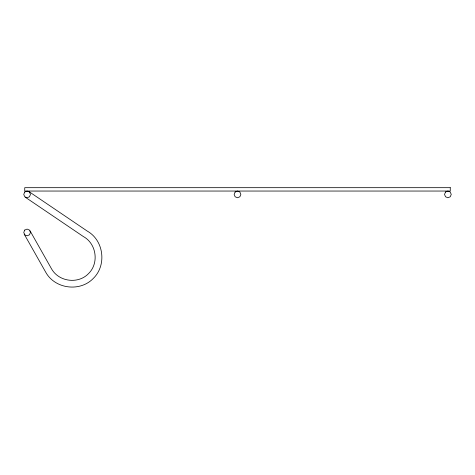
<?xml version="1.0" encoding="UTF-8"?>
<svg xmlns="http://www.w3.org/2000/svg" width="475" height="475" viewBox="0 0 475 475"><rect width="100%" height="100%" fill="white"/><g stroke="black" fill="none" stroke-linecap="round" stroke-linejoin="round"><path stroke-width="0.71" d="M28.993 191.621L87.263 231.088C103.859 240.409 106.94 265.27 93.26 278.457C80.026 292.184 55.106 289.02 45.802 272.359L24.183 234.104M25.222 197.178L83.339 236.532C96.52 243.681 99.293 263.239 88.469 273.665C78.084 284.448 58.585 281.758 51.419 268.642L30.032 230.797M24.736 192.025L23.75 194.4L24.736 196.775L27.105 197.754L29.48 196.775L30.465 194.4L29.48 192.025L27.105 191.045L24.736 192.025M24.736 230.078L23.75 232.447L24.736 234.822L27.105 235.808L29.48 234.822L30.465 232.447L29.48 230.078L27.105 229.092L24.736 230.078M235.125 192.025L234.145 194.4L235.125 196.775L237.5 197.754L239.875 196.775L240.855 194.4L239.875 192.025L237.5 191.045L235.125 192.025M445.52 192.025L444.535 194.4L445.52 196.775L447.895 197.754L450.264 196.775L451.25 194.4L450.264 192.025L447.895 191.045L445.52 192.025M450.264 187.684L24.736 187.684L24.736 191.045L450.264 191.045L450.264 187.684"/></g></svg>
